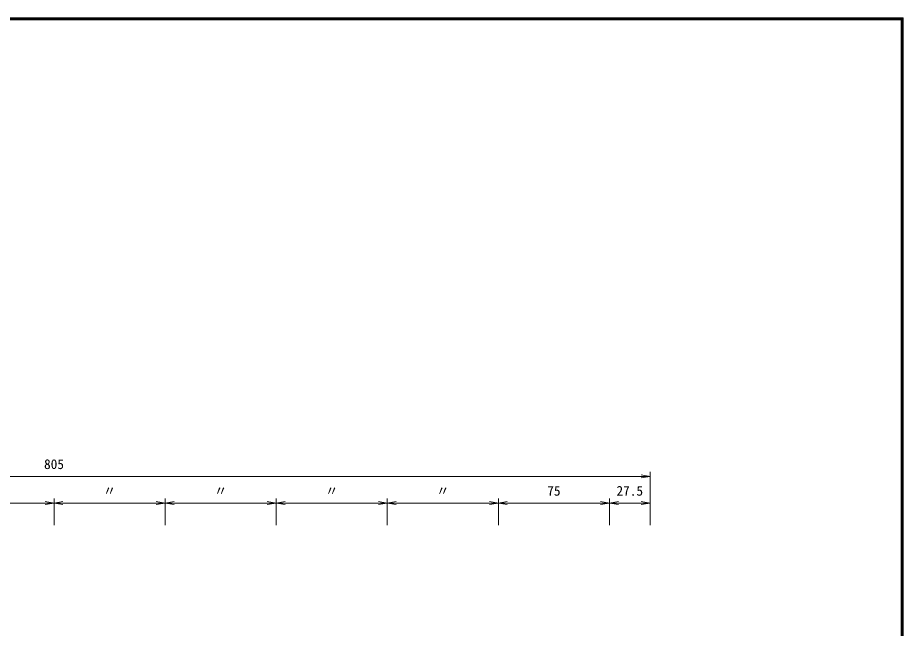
# Model space of a CAD drawing. Units: millimetres on the paper, with parts at other scales. Extents: x -200 to 199, y -140 to 140.
# Drawn here: x -0.4 to 198.9, y 3 to 140.4 of the extents above; entities that cross this region are included whole.
import ezdxf
from ezdxf.enums import TextEntityAlignment as Align

# ---------------------------------------------------------------- set-up
doc = ezdxf.new("R2010")
doc.units = ezdxf.units.MM
doc.layers.add('0-1_寸法', color=4, linetype='Continuous', lineweight=18)
doc.layers.add('F-0', color=5, linetype='Continuous', lineweight=18)
doc.styles.add('ＭＳ ゴシック', font='')
doc.styles.get('ＭＳ ゴシック').set_extended_font_data('MS Gothic')

msp = doc.modelspace()

# ---------------------------------------------------------------- linework, layer by layer
at = {"layer": '0-1_寸法'}
for p, q in [((141.962, 32.193), (141.962, 38.193)), ((141.962, 37.193), (-126.371, 37.193)), ((139.962, 37.527), (141.962, 37.193)), ((141.962, 37.193), (139.962, 36.86)), ((7.796, 26.193), (7.796, 32.193)), ((32.796, 26.193), (32.796, 32.193)), ((57.796, 26.193), (57.796, 32.193)), ((82.796, 26.193), (82.796, 32.193)), ((107.796, 26.193), (107.796, 32.193)), ((132.796, 26.193), (132.796, 32.193)), ((141.962, 26.193), (141.962, 32.193)), ((5.796, 31.527), (7.796, 31.193)), ((7.796, 31.193), (5.796, 30.86)), ((9.796, 31.527), (7.796, 31.193)), ((30.796, 31.527), (32.796, 31.193)), ((32.796, 31.193), (30.796, 30.86)), ((34.796, 31.527), (32.796, 31.193)), ((55.796, 31.527), (57.796, 31.193)), ((57.796, 31.193), (55.796, 30.86)), ((59.796, 31.527), (57.796, 31.193)), ((80.796, 31.527), (82.796, 31.193)), ((82.796, 31.193), (80.796, 30.86)), ((84.796, 31.527), (82.796, 31.193)), ((105.796, 31.527), (107.796, 31.193)), ((107.796, 31.193), (105.796, 30.86)), ((109.796, 31.527), (107.796, 31.193)), ((132.796, 31.193), (107.796, 31.193)), ((107.796, 31.193), (109.796, 30.86)), ((130.796, 31.527), (132.796, 31.193)), ((132.796, 31.193), (130.796, 30.86)), ((141.962, 31.193), (132.796, 31.193)), ((139.962, 31.527), (141.962, 31.193)), ((141.962, 31.193), (139.962, 30.86))]:
    msp.add_line(p, q, dxfattribs=at)
for points in [[(7.796, 31.193), (-17.204, 31.193), (-15.204, 30.86)], [(32.796, 31.193), (7.796, 31.193), (9.796, 30.86)], [(57.796, 31.193), (32.796, 31.193), (34.796, 30.86)], [(82.796, 31.193), (57.796, 31.193), (59.796, 30.86)], [(107.796, 31.193), (82.796, 31.193), (84.796, 30.86)], [(134.796, 31.527), (132.796, 31.193), (134.796, 30.86)]]:
    msp.add_lwpolyline(points, dxfattribs=at)
at = {"layer": 'F-0', "color": 7}
for p, q in [((-199.678, 140.449), (198.922, 140.449)), ((-199.668, 140.439), (198.912, 140.439)), ((-199.658, 140.429), (198.902, 140.429)), ((-199.648, 140.419), (198.892, 140.419)), ((-199.638, 140.409), (198.882, 140.409)), ((-199.628, 140.399), (198.872, 140.399)), ((-199.618, 140.389), (198.862, 140.389)), ((-199.608, 140.379), (198.852, 140.379)), ((-199.598, 140.369), (198.842, 140.369)), ((-199.588, 140.359), (198.832, 140.359)), ((-199.578, 140.349), (198.822, 140.349)), ((-199.568, 140.339), (198.812, 140.339)), ((-199.558, 140.329), (198.802, 140.329)), ((-199.548, 140.319), (198.792, 140.319)), ((-199.538, 140.309), (198.782, 140.309)), ((-199.528, 140.299), (198.772, 140.299)), ((-199.518, 140.289), (198.762, 140.289)), ((-199.508, 140.279), (198.752, 140.279)), ((-199.498, 140.269), (198.742, 140.269)), ((-199.488, 140.259), (198.732, 140.259)), ((-199.478, 140.249), (198.722, 140.249)), ((-199.468, 140.239), (198.712, 140.239)), ((-199.458, 140.229), (198.702, 140.229)), ((-199.448, 140.219), (198.692, 140.219)), ((-199.438, 140.209), (198.682, 140.209)), ((-199.428, 140.199), (198.672, 140.199)), ((-199.418, 140.189), (198.662, 140.189)), ((-199.408, 140.179), (198.652, 140.179)), ((-199.398, 140.169), (198.642, 140.169)), ((-199.388, 140.159), (198.632, 140.159)), ((-199.378, 140.149), (198.622, 140.149)), ((-199.368, 140.139), (198.612, 140.139)), ((-199.358, 140.129), (198.602, 140.129)), ((-199.348, 140.119), (198.592, 140.119)), ((-199.338, 140.109), (198.582, 140.109)), ((-199.328, 140.099), (198.572, 140.099)), ((-199.318, 140.089), (198.562, 140.089)), ((-199.308, 140.079), (198.552, 140.079)), ((-199.298, 140.069), (198.542, 140.069)), ((-199.288, 140.059), (198.532, 140.059)), ((-199.278, 140.049), (198.522, 140.049)), ((-199.268, 140.039), (198.512, 140.039)), ((-199.258, 140.029), (198.502, 140.029)), ((-199.248, 140.019), (198.492, 140.019)), ((-199.238, 140.009), (198.482, 140.009)), ((-199.228, 139.999), (198.472, 139.999)), ((-199.218, 139.989), (198.462, 139.989)), ((-199.208, 139.979), (198.452, 139.979)), ((-199.198, 139.969), (198.442, 139.969)), ((-199.188, 139.959), (198.432, 139.959)), ((-199.178, 139.949), (198.422, 139.949)), ((198.422, 139.949), (198.422, -139.061)), ((198.432, 139.959), (198.432, -139.071)), ((198.442, 139.969), (198.442, -139.081)), ((198.452, 139.979), (198.452, -139.091)), ((198.462, 139.989), (198.462, -139.101)), ((198.472, 139.999), (198.472, -139.111)), ((198.482, 140.009), (198.482, -139.121)), ((198.492, 140.019), (198.492, -139.131)), ((198.502, 140.029), (198.502, -139.141)), ((198.512, 140.039), (198.512, -139.151)), ((198.522, 140.049), (198.522, -139.161)), ((198.532, 140.059), (198.532, -139.171)), ((198.542, 140.069), (198.542, -139.181)), ((198.552, 140.079), (198.552, -139.191)), ((198.562, 140.089), (198.562, -139.201)), ((198.572, 140.099), (198.572, -139.211)), ((198.582, 140.109), (198.582, -139.221)), ((198.592, 140.119), (198.592, -139.231)), ((198.602, 140.129), (198.602, -139.241)), ((198.612, 140.139), (198.612, -139.251)), ((198.622, 140.149), (198.622, -139.261)), ((198.632, 140.159), (198.632, -139.271)), ((198.642, 140.169), (198.642, -139.281)), ((198.652, 140.179), (198.652, -139.291)), ((198.662, 140.189), (198.662, -139.301)), ((198.672, 140.199), (198.672, -139.311)), ((198.682, 140.209), (198.682, -139.321)), ((198.692, 140.219), (198.692, -139.331)), ((198.702, 140.229), (198.702, -139.341)), ((198.712, 140.239), (198.712, -139.351)), ((198.722, 140.249), (198.722, -139.361)), ((198.732, 140.259), (198.732, -139.371)), ((198.742, 140.269), (198.742, -139.381)), ((198.752, 140.279), (198.752, -139.391)), ((198.762, 140.289), (198.762, -139.401)), ((198.772, 140.299), (198.772, -139.411)), ((198.782, 140.309), (198.782, -139.421)), ((198.792, 140.319), (198.792, -139.431)), ((198.802, 140.329), (198.802, -139.441)), ((198.812, 140.339), (198.812, -139.451)), ((198.822, 140.349), (198.822, -139.461)), ((198.832, 140.359), (198.832, -139.471)), ((198.842, 140.369), (198.842, -139.481)), ((198.852, 140.379), (198.852, -139.491)), ((198.862, 140.389), (198.862, -139.501)), ((198.872, 140.399), (198.872, -139.511)), ((198.882, 140.409), (198.882, -139.521)), ((198.892, 140.419), (198.892, -139.531)), ((198.902, 140.429), (198.902, -139.541)), ((198.912, 140.439), (198.912, -139.551)), ((198.922, 140.449), (198.922, -139.561))]:
    msp.add_line(p, q, dxfattribs=at)

# ---------------------------------------------------------------- texts
at = {"layer": '0-1_寸法', "color": 7, "style": 'ＭＳ ゴシック'}
for s, p in [('805', (5.546, 38.193)), ('〃', (18.796, 32.193)), ('〃', (43.796, 32.193)), ('〃', (68.796, 32.193)), ('〃', (93.796, 32.193)), ('75', (118.796, 32.193)), ('27.5', (134.379, 32.193))]:
    msp.add_text(s, height=2.199, dxfattribs=at).set_placement(p, align=Align.BOTTOM_LEFT)

doc.saveas('drawing.dxf')
